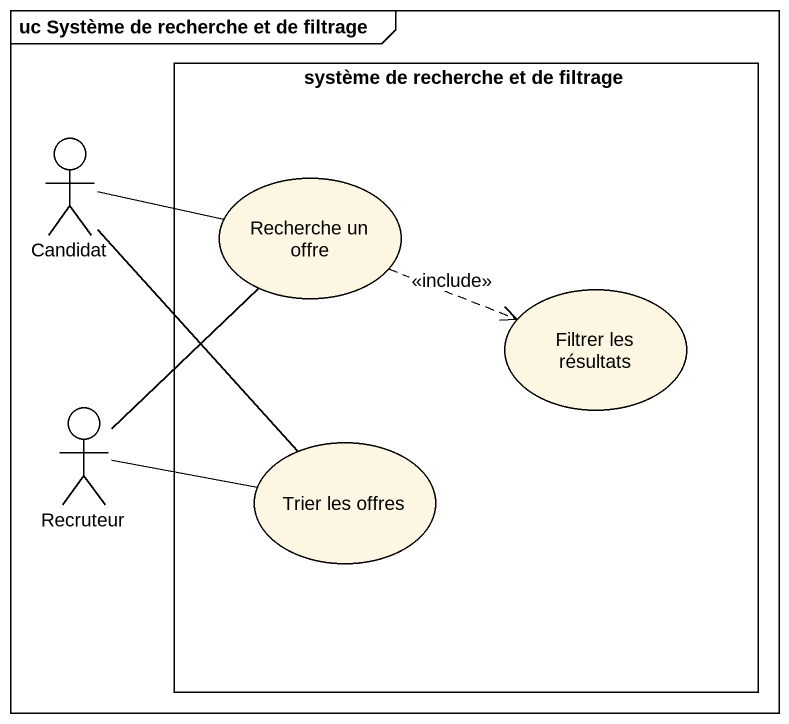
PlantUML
@startuml
mainframe uc Système de recherche et de filtrage
rectangle "système de recherche et de filtrage" as système_de_recherche_et_de {
  usecase "Recherche un offre" as Recherche_un_offre
  usecase "Filtrer les résultats" as Filtrer_les_résultats
  usecase "Trier les offres" as Trier_les_offres
}
actor Candidat
actor Recruteur
Candidat -right- Recherche_un_offre
Candidat -- Trier_les_offres
Recherche_un_offre .right.> Filtrer_les_résultats : <<include>>
Recruteur -up- Recherche_un_offre
Recruteur -right- Trier_les_offres
@enduml
